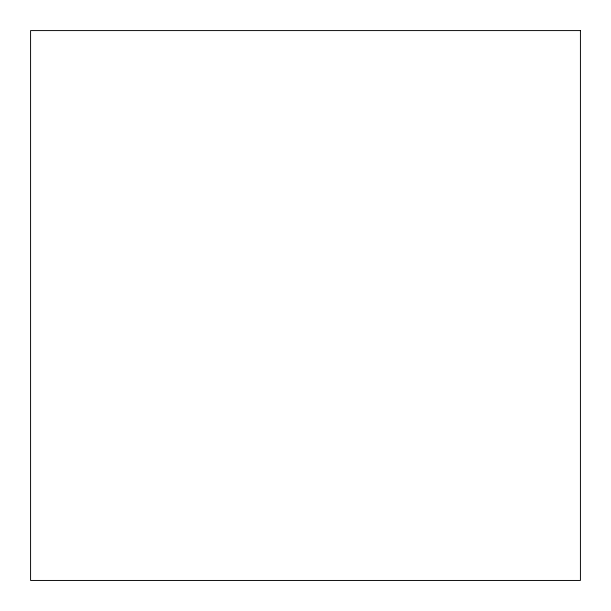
<?xml version="1.0" encoding="UTF-8"?>
<svg xmlns="http://www.w3.org/2000/svg" width="611" height="611" viewBox="0 0 611 611"><rect width="100%" height="100%" fill="white"/><g stroke="black" fill="none" stroke-linecap="round" stroke-linejoin="round"><path stroke-width="0.92" d="M580.419 30.588L30.581 30.588L30.581 580.45L580.419 580.45L580.419 30.588"/></g></svg>
